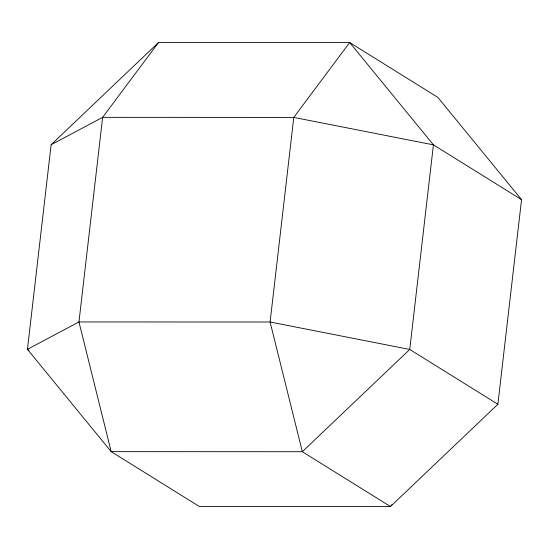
<?xml version="1.0" encoding="UTF-8"?>
<svg xmlns="http://www.w3.org/2000/svg" width="549" height="549" viewBox="0 0 549 549"><rect width="100%" height="100%" fill="white"/><g stroke="black" fill="none" stroke-linecap="round" stroke-linejoin="round"><path stroke-width="0.82" d="M51.126 144.73L27.45 349.329L111.186 451.655L199.321 506.473L390.469 506.535L497.874 404.27L521.55 199.671L437.814 97.345L349.679 42.527L158.531 42.465L51.126 144.73L102.629 117.349L158.531 42.465M392.007 504.476L390.469 506.535L302.334 451.717L111.186 451.655L78.96 321.947L102.629 117.349L293.777 117.411L433.422 144.854L521.55 199.671M497.874 404.27L409.746 349.452L270.108 322.009L78.96 321.947L27.45 349.329L28.905 350.235M293.777 117.411L270.108 322.009L302.334 451.717L409.746 349.452L433.422 144.854L349.679 42.527L293.777 117.411"/></g></svg>
